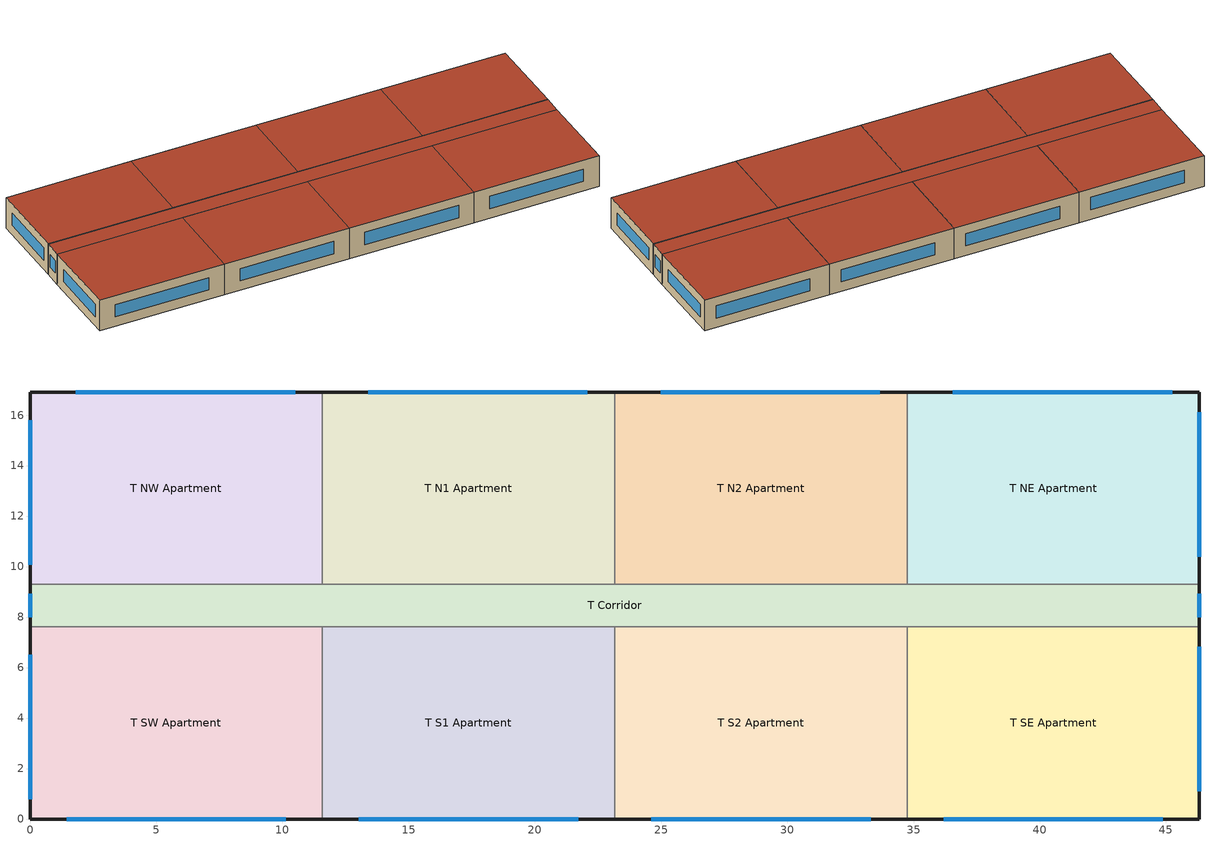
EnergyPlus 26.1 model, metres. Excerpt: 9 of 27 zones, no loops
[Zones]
T SW Apartment
 floor adiabatic (int_slab_floor): 0,7.62 11.58,7.62 11.58,0 0,0 z27.43
 wall outside (CN_Ext_Wall): 0,7.62 0,0 11.58,0 z27.43:30.48
 wall to T Corridor (int_wall): 11.58,7.62 0,7.62 z27.43:30.48
 wall to T S1 Apartment (int_wall): 11.58,0 11.58,7.62 z27.43:30.48
 window (ResWindow_U_0.45_SHGC_0.245): 1.45,0 10.13,0 / 0,6.5 0,0.79 z28.38:29.6
 roof outside (CN_Ext_Roof): 11.58,0 11.58,7.62 0,7.62 0,0 z30.48
T NW Apartment
 floor adiabatic (int_slab_floor): 0,16.92 11.58,16.92 11.58,9.3 0,9.3 z27.43
 wall outside (CN_Ext_Wall): 11.58,16.92 0,16.92 0,9.3 z27.43:30.48
 wall to T Corridor (int_wall): 0,9.3 11.58,9.3 z27.43:30.48
 wall to T N1 Apartment (int_wall): 11.58,9.3 11.58,16.92 z27.43:30.48
 window (ResWindow_U_0.45_SHGC_0.245): 0,15.8 0,10.08 / 10.5,16.92 1.81,16.92 z28.38:29.6
 roof outside (CN_Ext_Roof): 11.58,9.3 11.58,16.92 0,16.92 0,9.3 z30.48
T SE Apartment
 floor adiabatic (int_slab_floor): 34.75,7.62 46.33,7.62 46.33,0 34.75,0 z27.43
 wall outside (CN_Ext_Wall): 34.75,0 46.33,0 46.33,7.62 z27.43:30.48
 wall to T Corridor (int_wall): 46.33,7.62 34.75,7.62 z27.43:30.48
 window (ResWindow_U_0.45_SHGC_0.245): 36.19,0 44.88,0 / 46.33,1.1 46.33,6.81 z28.38:29.6
 roof outside (CN_Ext_Roof): 46.33,0 46.33,7.62 34.75,7.62 34.75,0 z30.48
T NE Apartment
 floor adiabatic (int_slab_floor): 34.75,16.92 46.33,16.92 46.33,9.3 34.75,9.3 z27.43
 wall outside (CN_Ext_Wall): 46.33,9.3 46.33,16.92 34.75,16.92 z27.43:30.48
 wall to T Corridor (int_wall): 34.75,9.3 46.33,9.3 z27.43:30.48
 window (ResWindow_U_0.45_SHGC_0.245): 45.25,16.92 36.56,16.92 / 46.33,10.4 46.33,16.11 z28.38:29.6
 roof outside (CN_Ext_Roof): 46.33,9.3 46.33,16.92 34.75,16.92 34.75,9.3 z30.48
T N1 Apartment
 floor adiabatic (int_slab_floor): 11.58,16.92 23.16,16.92 23.16,9.3 11.58,9.3 z27.43
 wall outside (CN_Ext_Wall): 23.16,16.92 11.58,16.92 z27.43:30.48
 wall to T Corridor (int_wall): 11.58,9.3 23.16,9.3 z27.43:30.48
 wall to T N2 Apartment (int_wall): 23.16,9.3 23.16,16.92 z27.43:30.48
 window (ResWindow_U_0.45_SHGC_0.245): 22.08,16.92 13.4,16.92 z28.38:29.6
 roof outside (CN_Ext_Roof): 23.16,9.3 23.16,16.92 11.58,16.92 11.58,9.3 z30.48
T N2 Apartment
 floor adiabatic (int_slab_floor): 23.16,16.92 34.75,16.92 34.75,9.3 23.16,9.3 z27.43
 wall outside (CN_Ext_Wall): 34.75,16.92 23.16,16.92 z27.43:30.48
 wall to T Corridor (int_wall): 23.16,9.3 34.75,9.3 z27.43:30.48
 wall to T NE Apartment (int_wall): 34.75,9.3 34.75,16.92 z27.43:30.48
 window (ResWindow_U_0.45_SHGC_0.245): 33.66,16.92 24.98,16.92 z28.38:29.6
 roof outside (CN_Ext_Roof): 34.75,9.3 34.75,16.92 23.16,16.92 23.16,9.3 z30.48
T S1 Apartment
 floor adiabatic (int_slab_floor): 11.58,7.62 23.16,7.62 23.16,0 11.58,0 z27.43
 wall outside (CN_Ext_Wall): 11.58,0 23.16,0 z27.43:30.48
 wall to T Corridor (int_wall): 23.16,7.62 11.58,7.62 z27.43:30.48
 wall to T S2 Apartment (int_wall): 23.16,0 23.16,7.62 z27.43:30.48
 window (ResWindow_U_0.45_SHGC_0.245): 13.03,0 21.72,0 z28.38:29.6
 roof outside (CN_Ext_Roof): 23.16,0 23.16,7.62 11.58,7.62 11.58,0 z30.48
T S2 Apartment
 floor adiabatic (int_slab_floor): 23.16,7.62 34.75,7.62 34.75,0 23.16,0 z27.43
 wall outside (CN_Ext_Wall): 23.16,0 34.75,0 z27.43:30.48
 wall to T Corridor (int_wall): 34.75,7.62 23.16,7.62 z27.43:30.48
 wall to T SE Apartment (int_wall): 34.75,0 34.75,7.62 z27.43:30.48
 window (ResWindow_U_0.45_SHGC_0.245): 24.61,0 33.3,0 z28.38:29.6
 roof outside (CN_Ext_Roof): 34.75,0 34.75,7.62 23.16,7.62 23.16,0 z30.48
T Corridor
 floor adiabatic (int_slab_floor): 0,9.3 46.33,9.3 46.33,7.62 0,7.62 z27.43
 wall outside (CN_Ext_Wall): 0,9.3 0,7.62 / 46.33,7.62 46.33,9.3 z27.43:30.48
 window (NonresWindow_U_0.45_SHGC_0.245): 0,8.91 0,8 / 46.33,8 46.33,8.91 z28.38:29.6
 roof outside (CN_Ext_Roof): 46.33,7.62 46.33,9.3 0,9.3 0,7.62 z30.48
[Building]
ApartmentHighRise: North Axis {deg}=0; Terrain=City; Loads Convergence Tolerance Value {W}=0.04; Temperature Convergence Tolerance Value {deltaC}=0.2; Solar Distribution=FullInteriorAndExterior; Maximum Number of Warmup Days=25; Minimum Number of Warmup Days=6
[Site:Location]
Atlanta-Hartsfield.Jackson.Intl.AP_GA_USA WMO=722190: Latitude {deg}=33.64; Longitude {deg}=-84.43; Time Zone {hr}=-5; Elevation {m}=313
[SizingPeriod:DesignDay] Day of Month=21; Dry-Bulb Temperature Range Modifier Type=DefaultMultipliers; Humidity Condition Type=Wetbulb; Barometric Pressure {Pa}=97621; Rain Indicator=No; Snow Indicator=No; Daylight Saving Time Indicator=No
Name | Month | Day Type | Maximum Dry-Bulb Temperature {C} | Daily Dry-Bulb Temperature Range {deltaC} | Wetbulb or DewPoint at Maximum Dry-Bulb {C} | Wind Speed {m/s} | Wind Direction {deg} | Solar Model Indicator | Sky Clearness | ASHRAE Clear Sky Optical Depth for Beam Irradiance (taub) | ASHRAE Clear Sky Optical Depth for Diffuse Irradiance (taud)
Atlanta-Hartsfield.Jackson.Intl.AP_GA_USA Ann Htg 99.6% Condns DB | 1 | WinterDesignDay | -6.3 | 0 | -6.3 | 5.3 | 320 | ASHRAEClearSky | 0
Atlanta-Hartsfield.Jackson.Intl.AP_GA_USA Ann Clg .4% Condns DB=>MWB | 7 | SummerDesignDay | 34.4 | 9.5 | 23.5 | 4 | 300 | ASHRAETau |  | 0.556 | 1.779
[Site:WaterMainsTemperature]
Calculation Method=CORRELATION; Annual Average Outdoor Air Temperature {C}=16.6; Maximum Difference In Monthly Average Outdoor Air Temperatures {deltaC}=22.5
[Site:GroundTemperature:FCfactorMethod]
16, 11.9, 7.7, 4, 7.9, 13.8, 17.2, 20.8, 24.8, 26.1, 26.5, 22.5
[Material]
Name | Roughness | Thickness {m} | Conductivity {W/m-K} | Density {kg/m3} | Specific Heat {J/kg-K} | Thermal Absorptance | Solar Absorptance | Visible Absorptance
Std Wood 6inch | MediumSmooth | 0.15 | 0.12 | 540 | 1210 | 0.9 | 0.7 | 0.7
G01 13mm gypsum board | Smooth | 0.0127 | 0.16 | 800 | 1090 | 0.9 | 0.7 | 0.5
100mm Normalweight concrete floor | MediumRough | 0.1016 | 2.31 | 2322 | 832
[Material:NoMass] Thermal Absorptance=0.9; Solar Absorptance=0.7
Name | Roughness | Thermal Resistance {m2-K/W} | Visible Absorptance
CP02 CARPET PAD | VeryRough | 0.21648 | 0.8
CN_Wall_Insulation | MediumRough | 1.496667 | 0.7
CN_Roof_Insulation | MediumRough | 2.36 | 0.7
[Construction]
InteriorFurnishings: Std Wood 6inch
int_wall: G01 13mm gypsum board, G01 13mm gypsum board
int_slab_floor: 100mm Normalweight concrete floor, CP02 CARPET PAD
NonresWindow_U_0.45_SHGC_0.245: Nonres Window Glazing Layer
ResWindow_U_0.45_SHGC_0.245: Res Window Glazing Layer
CN_Ext_Wall: CN_Wall_Insulation
CN_Ext_Roof: CN_Roof_Insulation
[WindowMaterial:SimpleGlazingSystem] U-Factor {W/m2-K}=1.8; Solar Heat Gain Coefficient=0.35; Visible Transmittance=0.2695
Nonres Window Glazing Layer; Res Window Glazing Layer
[Zone] Type=1; Multiplier=1; Ceiling Height {m}=-9999; Volume {m3}=autocalculate; Floor Area {m2}=autocalculate; Part of Total Floor Area=Yes
T SW Apartment; T NW Apartment; T SE Apartment; T NE Apartment; T N1 Apartment; T N2 Apartment; T S1 Apartment; T S2 Apartment; T Corridor
[InternalMass] Construction=InteriorFurnishings; Surface Area {m2}=88.2493
Name | Zone or ZoneList
T SW Apartment_InternalMass_1 | T SW Apartment
T NW Apartment_InternalMass_1 | T NW Apartment
T SE Apartment_InternalMass_1 | T SE Apartment
T NE Apartment_InternalMass_1 | T NE Apartment
T N1 Apartment_InternalMass_1 | T N1 Apartment
T N2 Apartment_InternalMass_1 | T N2 Apartment
T S1 Apartment_InternalMass_1 | T S1 Apartment
T S2 Apartment_InternalMass_1 | T S2 Apartment
[People] Number of People Calculation Method=People; Activity Level Schedule=Activity Schedule
Name | Zone or ZoneList or Space or SpaceList | Number of People Schedule | Number of People | Fraction Radiant | Sensible Heat Fraction
T SW Apartment People | T SW Apartment | OCC_APT_SCH_WORKING_FAMILY | 2.5 | 0.3 | AUTOCALCULATE
T NW Apartment People | T NW Apartment | OCC_APT_SCH_STAY_HOME_FAMILY | 2.5 | 0.3 | AUTOCALCULATE
T SE Apartment People | T SE Apartment | OCC_APT_SCH_WORKING_FAMILY | 2.5 | 0.3 | AUTOCALCULATE
T NE Apartment People | T NE Apartment | OCC_APT_SCH_STAY_HOME_FAMILY | 2.5 | 0.3 | AUTOCALCULATE
T N1 Apartment People | T N1 Apartment | OCC_APT_SCH_STAY_HOME_FAMILY | 2.5 | 0.3 | AUTOCALCULATE
T N2 Apartment People | T N2 Apartment | OCC_APT_SCH_STAY_HOME_FAMILY | 2.5 | 0.3 | AUTOCALCULATE
T S1 Apartment People | T S1 Apartment | OCC_APT_SCH_WORKING_FAMILY | 2.5 | 0.3 | AUTOCALCULATE
T S2 Apartment People | T S2 Apartment | OCC_APT_SCH_WORKING_FAMILY | 2.5 | 0.3 | AUTOCALCULATE
T Corridor People | T Corridor | OCC_APT_SCH_CORRIDOR | 4.18 | 0.5 | autocalculate
[Lights] Design Level Calculation Method=Watts/Area; Return Air Fraction=0; Fraction Radiant=0.6; Fraction Visible=0.2; Fraction Replaceable=1; Return Air Fraction Calculated from Plenum Temperature=No
Name | Zone or ZoneList or Space or SpaceList | Schedule | Watts per Floor Area {W/m2}
T SW Apartment_Lights_hardwired | T SW Apartment | ltg_sch_apartment_hardwired | 4.52084
T NW Apartment_Lights_hardwired | T NW Apartment | ltg_sch_apartment_hardwired | 4.52084
T SE Apartment_Lights_hardwired | T SE Apartment | ltg_sch_apartment_hardwired | 4.52084
T NE Apartment_Lights_hardwired | T NE Apartment | ltg_sch_apartment_hardwired | 4.52084
T N1 Apartment_Lights_hardwired | T N1 Apartment | ltg_sch_apartment_hardwired | 4.52084
T N2 Apartment_Lights_hardwired | T N2 Apartment | ltg_sch_apartment_hardwired | 4.52084
T S1 Apartment_Lights_hardwired | T S1 Apartment | ltg_sch_apartment_hardwired | 4.52084
T S2 Apartment_Lights_hardwired | T S2 Apartment | ltg_sch_apartment_hardwired | 4.52084
T Corridor_Lights_hardwired | T Corridor | ltg_sch_corridor | 5.29046
T SW Apartment_Lights_plugin | T SW Apartment | ltg_sch_apartment_plugin | 0.96875
T NW Apartment_Lights_plugin | T NW Apartment | ltg_sch_apartment_plugin | 0.96875
T SE Apartment_Lights_plugin | T SE Apartment | ltg_sch_apartment_plugin | 0.96875
T NE Apartment_Lights_plugin | T NE Apartment | ltg_sch_apartment_plugin | 0.96875
T N1 Apartment_Lights_plugin | T N1 Apartment | ltg_sch_apartment_plugin | 0.96875
T N2 Apartment_Lights_plugin | T N2 Apartment | ltg_sch_apartment_plugin | 0.96875
T S1 Apartment_Lights_plugin | T S1 Apartment | ltg_sch_apartment_plugin | 0.96875
T S2 Apartment_Lights_plugin | T S2 Apartment | ltg_sch_apartment_plugin | 0.96875
[ElectricEquipment] Fraction Latent=0
Name | Zone or ZoneList or Space or SpaceList | Schedule | Design Level Calculation Method | Watts per Floor Area {W/m2} | Fraction Radiant | Fraction Lost | Design Level {W}
T SW Apartment_Plug_TSW_Equip | T SW Apartment | EQP_APT_SCH | Watts/Area | 6.67 | 0.5 | 0
T NW Apartment_Plug_TNW_Equip | T NW Apartment | EQP_APT_SCH | Watts/Area | 6.67 | 0.5 | 0
T SE Apartment_Plug_TSE_Equip | T SE Apartment | EQP_APT_SCH | Watts/Area | 6.67 | 0.5 | 0
T NE Apartment_Plug_TNE_Equip | T NE Apartment | EQP_APT_SCH | Watts/Area | 6.67 | 0.5 | 0
T N1 Apartment_Plug_TN1_Equip | T N1 Apartment | EQP_APT_SCH | Watts/Area | 6.67 | 0.5 | 0
T N2 Apartment_Plug_TN2_Equip | T N2 Apartment | EQP_APT_SCH | Watts/Area | 6.67 | 0.5 | 0
T S1 Apartment_Plug_TS1_Equip | T S1 Apartment | EQP_APT_SCH | Watts/Area | 6.67 | 0.5 | 0
T S2 Apartment_Plug_TS2_Equip | T S2 Apartment | EQP_APT_SCH | Watts/Area | 6.67 | 0.5 | 0
T Corridor_Elevators_Equip | T Corridor | BLDG_ELEVATORS | EquipmentLevel |  | 0 | 0.95 | 17212.05
Elevators_Lights_Fan | T Corridor | ELEV_LIGHT_FAN_SCH_ADD_DF | EquipmentLevel |  | 0 | 0.95 | 63
[ZoneInfiltration:DesignFlowRate] Schedule=INF_APT_SCH; Design Flow Rate Calculation Method=AirChanges/Hour; Air Changes per Hour {1/hr}=0.5; Constant Term Coefficient=1; Temperature Term Coefficient=0; Velocity Term Coefficient=0; Velocity Squared Term Coefficient=0
Name | Zone or ZoneList or Space or SpaceList
T SW Apartment_Infiltration | T SW Apartment
T NW Apartment_Infiltration | T NW Apartment
T SE Apartment_Infiltration | T SE Apartment
T NE Apartment_Infiltration | T NE Apartment
T N1 Apartment_Infiltration | T N1 Apartment
T N2 Apartment_Infiltration | T N2 Apartment
T S1 Apartment_Infiltration | T S1 Apartment
T S2 Apartment_Infiltration | T S2 Apartment
T Corridor_Infiltration | T Corridor
[Exterior:Lights]
Facade Lighting: Schedule=Exterior_Lgt_ALWAYS_ON; Design Level {W}=8200.91; Control Option=AstronomicalClock
[ZoneVentilation:WindandStackOpenArea] Opening Area {m2}=0.1181; Opening Area Fraction Schedule=Sliding_Doors_Ventilation_Availability_SCH; Opening Effectiveness=autocalculate; Height Difference {m}=15.2393; Discharge Coefficient for Opening=autocalculate; Minimum Indoor Temperature {C}=18.89; Maximum Indoor Temperature {C}=25.56; Delta Temperature {deltaC}=-100; Minimum Outdoor Temperature {C}=15.56; Maximum Outdoor Temperature {C}=23.89; Maximum Wind Speed {m/s}=40
Name | Zone or Space | Effective Angle {deg}
T SW Apartment Sliding Door Ventilation | T SW Apartment | 180
T NW Apartment Sliding Door Ventilation | T NW Apartment | 0
T SE Apartment Sliding Door Ventilation | T SE Apartment | 180
T NE Apartment Sliding Door Ventilation | T NE Apartment | 0
T N1 Apartment Sliding Door Ventilation | T N1 Apartment | 0
T N2 Apartment Sliding Door Ventilation | T N2 Apartment | 0
T S1 Apartment Sliding Door Ventilation | T S1 Apartment | 180
T S2 Apartment Sliding Door Ventilation | T S2 Apartment | 180
[Schedule:Compact]
OCC_APT_SCH_STAY_HOME_FAMILY; OCC_APT_SCH_CORRIDOR: Through: 12/31, For: AllDays, Until: 7:00, 1, Until: 8:00, 0.85, Until: 9:00, 0.39, Until: 16:00, 0.25, Until: 17:00, 0.3, Until: 18:00, 0.52, Until: 21:00, 0.87, Until: 24:00, 1
OCC_APT_SCH_WORKING_FAMILY: Through: 12/31, For: SummerDesignDay, Until: 24:00, 1, For: WinterDesignDay, Until: 24:00, 0, For: Weekday, Until: 8:00, 1, Until: 18:00, 0, Until: 24:00, 1, For: Weekend AllOtherDays, Until: 11:00, 1, Until: 15:00, 0.5, Until: 16:00, 0, Until: 24:00, 1
EQP_APT_SCH: Through: 12/31, For: AllDays, Until: 1:00, 0.45, Until: 2:00, 0.41, Until: 3:00, 0.39, Until: 5:00, 0.38, Until: 6:00, 0.43, Until: 7:00, 0.54, Until: 8:00, 0.65, Until: 9:00, 0.66, Until: 10:00, 0.67, Until: 11:00, 0.69, Until: 12:00, 0.7, Until: 13:00, 0.69, Until: 14:00, 0.66, Until: 15:00, 0.65, Until: 16:00, 0.68, Until: 17:00, 0.8, Until: 19:00, 1, Until: 20:00, 0.93, Until: 21:00, 0.89, Until: 22:00, 0.85, Until: 23:00, 0.71, Until: 24:00, 0.58
INF_APT_SCH; Exterior_Lgt_ALWAYS_ON: Through: 12/31, For: AllDays, Until: 24:00, 1
Activity Schedule: Through: 12/31, For: AllDays, Until: 24:00, 95
BLDG_ELEVATORS: Through: 12/31, For: WinterDesignDay, Until: 24:00, 0.12, For: SummerDesignDay, Until: 24:00, 0.5, For: Allotherdays, Until: 04:00, 0.12, Until: 05:00, 0.12, Until: 06:00, 0.2, Until: 07:00, 0.4, Until: 09:00, 0.5, Until: 10:00, 0.35, Until: 16:00, 0.15, Until: 17:00, 0.35, Until: 19:00, 0.5, Until: 21:00, 0.4, Until: 22:00, 0.3, Until: 23:00, 0.2, Until: 24:00, 0.12
ELEV_LIGHT_FAN_SCH_ADD_DF: Through: 12/31, For: WinterDesignDay, Until: 24:00, 0.05, For: SummerDesignDay, Until: 24:00, 0.5, For: Allotherdays, Until: 04:00, 0.05, Until: 05:00, 0.1, Until: 06:00, 0.2, Until: 07:00, 0.4, Until: 09:00, 0.5, Until: 10:00, 0.35, Until: 16:00, 0.15, Until: 17:00, 0.35, Until: 19:00, 0.5, Until: 21:00, 0.4, Until: 22:00, 0.3, Until: 23:00, 0.2, Until: 24:00, 0.1
Sliding_Doors_Ventilation_Availability_SCH: Through: 12/31, For: WinterDesignDay SummerDesignDay, Until: 24:00, 0, For: Allotherdays, Until: 6:00, 0, Until: 22:00, 1, Until: 24:00, 0
[SCHEDULE:COMPACT]
ltg_sch_corridor: Through: 12/31, For: SummerDesignDay, Until: 24:00, 1, For: WinterDesignDay, Until: 24:00, 0, For: Weekdays, Until: 24:00, 0.625, For: Saturday, Until: 24:00, 0.625, For: AllOtherDays, Until: 24:00, 0.625
ltg_sch_apartment_hardwired; ltg_sch_apartment_plugin: Through: 12/31, For: SummerDesignDay, Until: 24:00, 1, For: WinterDesignDay, Until: 24:00, 0, For: Weekdays, Until: 4:00, 0.01132, Until: 5:00, 0.03395, Until: 6:00, 0.07355, Until: 7:00, 0.07921, Until: 8:00, 0.07355, Until: 9:00, 0.03395, Until: 15:00, 0.02263, Until: 16:00, 0.03961, Until: 17:00, 0.07921, Until: 18:00, 0.11316, Until: 19:00, 0.15277, Until: 21:00, 0.18106, Until: 22:00, 0.12448, Until: 23:00, 0.0679, Until: 24:00, 0.02829, For: Saturday, Until: 4:00, 0.01132, Until: 5:00, 0.03395, Until: 6:00, 0.07355, Until: 7:00, 0.07921, Until: 8:00, 0.07355, Until: 9:00, 0.03395, Until: 15:00, 0.02263, Until: 16:00, 0.03961, Until: 17:00, 0.07921, Until: 18:00, 0.11316, Until: 19:00, 0.15277, Until: 21:00, 0.18106, Until: 22:00, 0.12448, Until: 23:00, 0.0679, Until: 24:00, 0.02829, For: AllOtherDays, Until: 4:00, 0.01132, Until: 5:00, 0.03395, Until: 6:00, 0.07355, Until: 7:00, 0.07921, Until: 8:00, 0.07355, Until: 9:00, 0.03395, Until: 15:00, 0.02263, Until: 16:00, 0.03961, Until: 17:00, 0.07921, Until: 18:00, 0.11316, Until: 19:00, 0.15277, Until: 21:00, 0.18106, Until: 22:00, 0.12448, Until: 23:00, 0.0679, Until: 24:00, 0.02829
